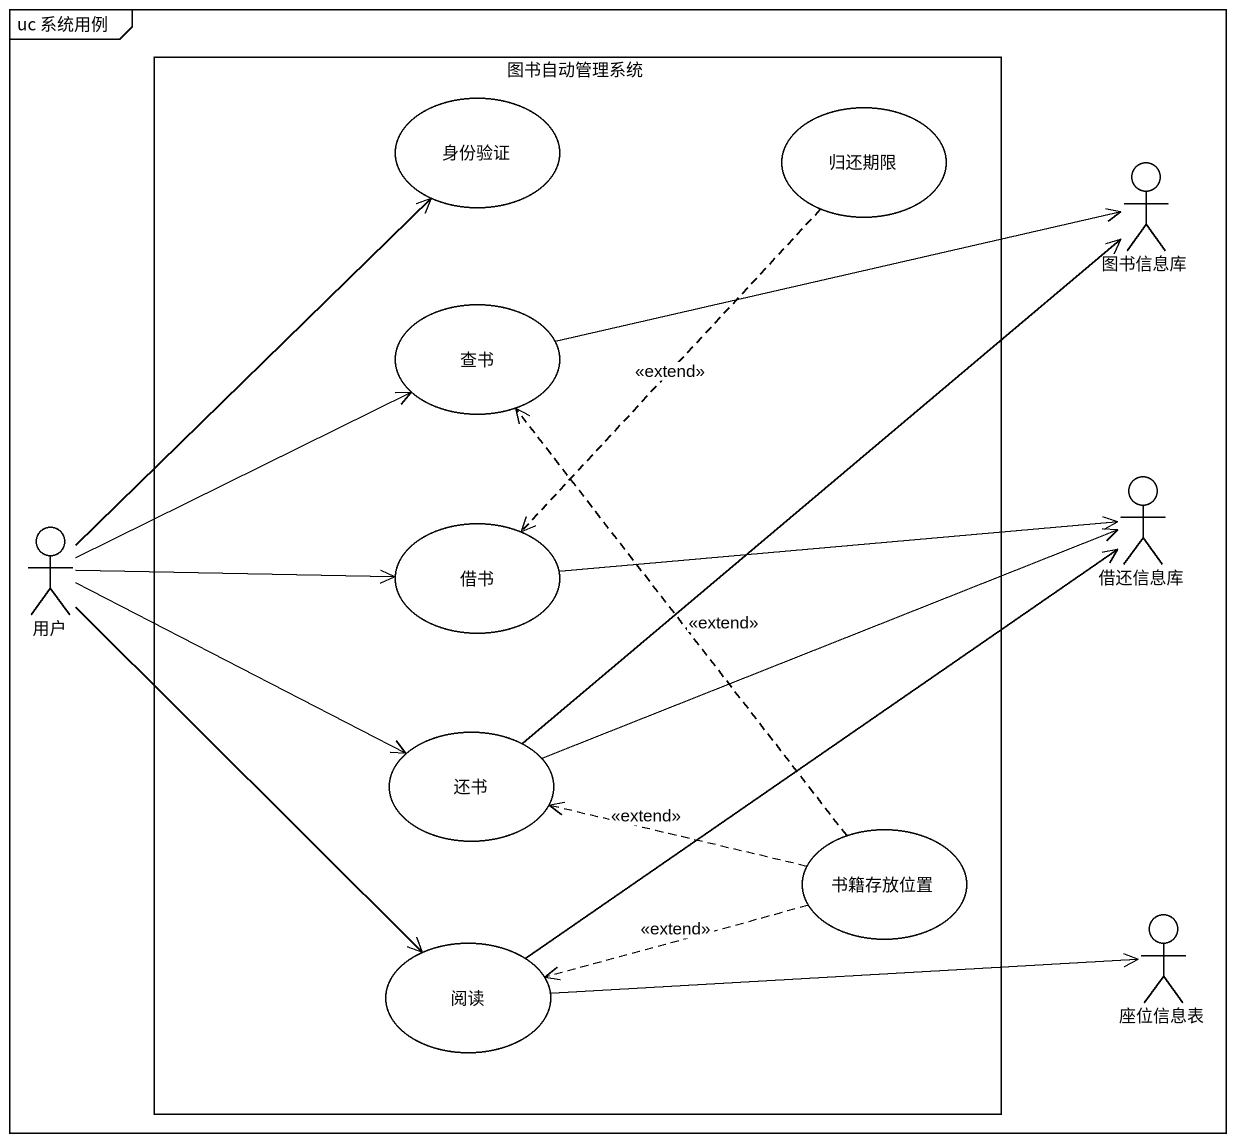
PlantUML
@startuml
mainframe uc 系统用例
rectangle 图书自动管理系统 {
  usecase 身份验证
  usecase 归还期限
  usecase 查书
  usecase 借书
  usecase 还书
  usecase 书籍存放位置
  usecase 阅读
}
actor 图书信息库
actor 借还信息库
actor 用户
actor 座位信息表
归还期限 ..> 借书 : <<extend>>
查书 -right-> 图书信息库
用户 -up-> 身份验证
用户 -right-> 查书
用户 -right-> 借书
用户 -right-> 还书
用户 --> 阅读
借书 -right-> 借还信息库
还书 -up-> 图书信息库
还书 -right-> 借还信息库
书籍存放位置 .up.> 查书 : <<extend>>
书籍存放位置 .left.> 还书 : <<extend>>
书籍存放位置 .left.> 阅读 : <<extend>>
阅读 -up-> 借还信息库
阅读 -right-> 座位信息表
@enduml
